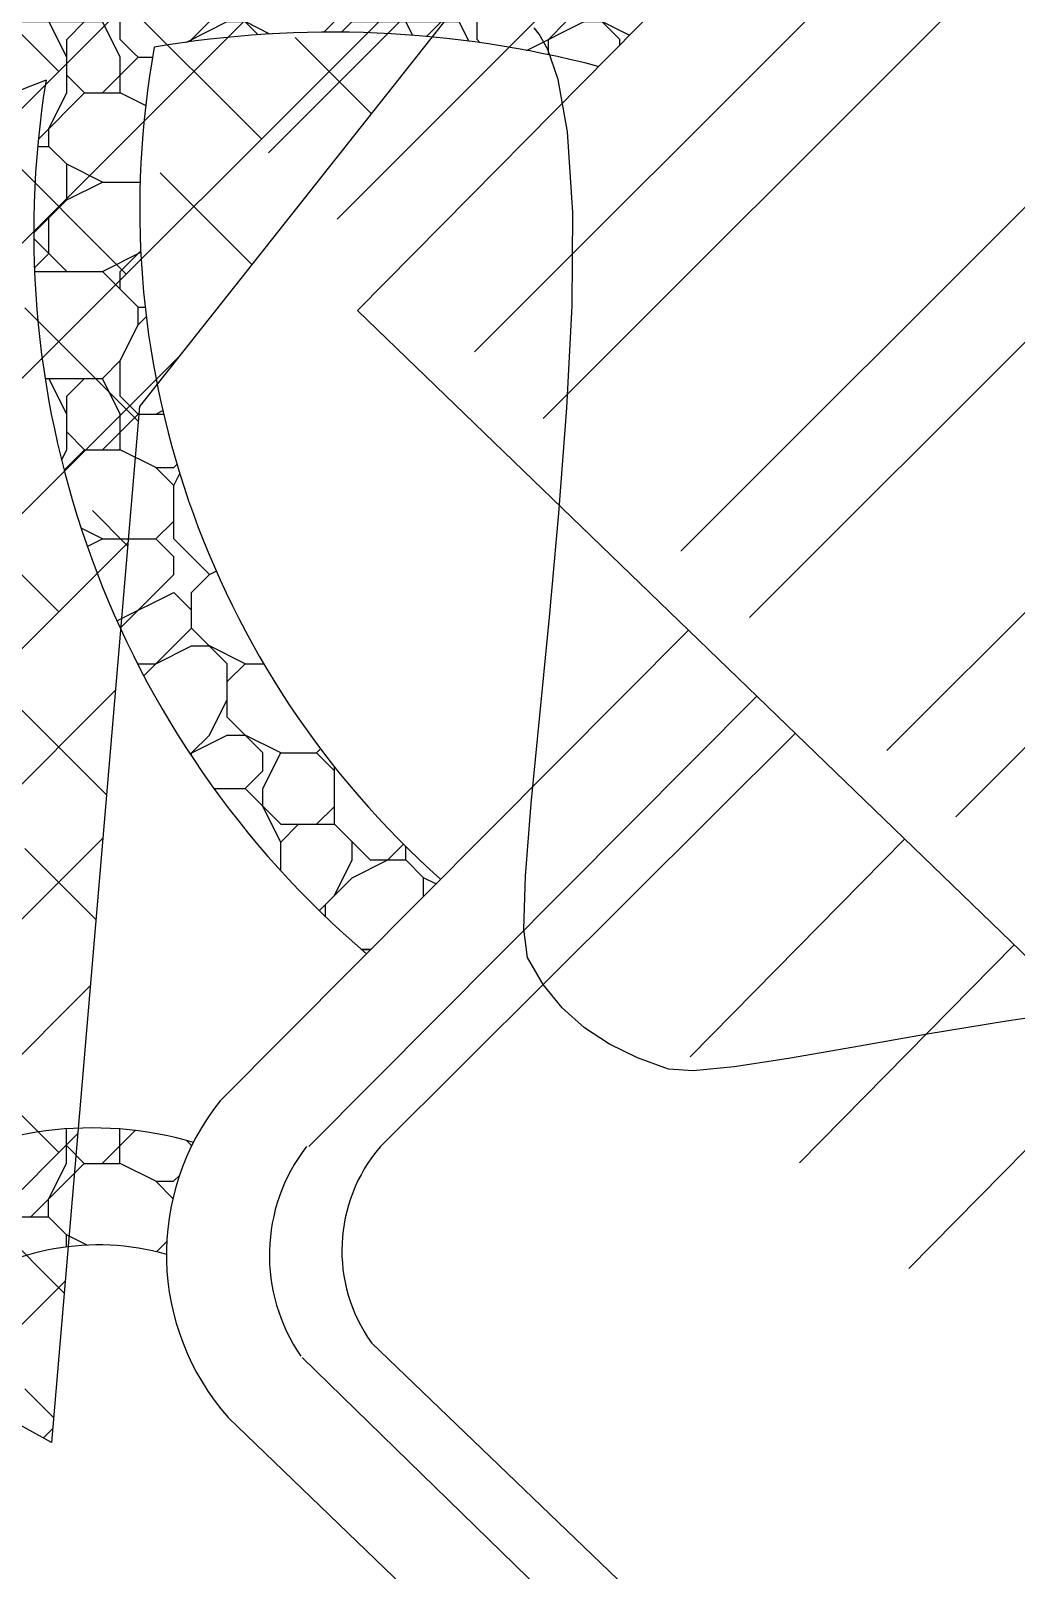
# Model space of a CAD drawing. Header units: millimetres. Extents: x 648844 to 649530, y 1246379 to 1246752.
# Drawn here: x 649131.36 to 649150.69, y 1246536.48 to 1246566.69 of the extents above; entities that cross this region are included whole.
import ezdxf

# ---------------------------------------------------------------- set-up
doc = ezdxf.new("R2010")
doc.units = ezdxf.units.MM
doc.header["$LTSCALE"] = 20
doc.header["$MEASUREMENT"] = 0
doc.layers.get('0').update_dxf_attribs({"linetype": 'CONTINUOUS'})
doc.layers.add('acera', color=8, linetype='CONTINUOUS')
doc.layers.add('CONT-MNR2', color=9, linetype='CONTINUOUS')
pattern_1 = [(0, (2687.656, -252.1344), (7, 7), [2.1, -2.45, 0.35, -2.1]), (0, (2690.456, -250.7344), (7, 7), [0.35, -1.75, 1.4, -3.5]), (0, (2691.506, -250.3844), (7, 7), [0.35, -6.65]), (0, (2688.356, -250.0344), (7, 7), [1.4, -5.6]), (0, (2687.656, -249.3344), (7, 7), [0.7, -6.3]), (0, (2692.556, -248.6344), (7, 7), [0.7, -0.35, 0.35, -5.6]), (0, (2689.756, -248.2844), (7, 7), [1.05, -5.95]), (0, (2688.006, -247.5844), (7, 7), [0.7, -6.3]), (0, (2690.806, -246.8844), (7, 7), [0.35, -2.1, 1.05, -3.5]), (0, (2689.406, -246.5344), (7, 7), [0.7, -6.3]), (0, (2691.856, -246.1844), (7, 7), [0.7, -6.3]), (0, (2690.456, -245.8344), (7, 7), [0.7, -6.3]), (0, (2693.256, -245.4844), (7, 7), [0.7, -6.3]), (90, (2687.306, -252.1344), (-7, 7), [1.4, -0.35, 0.7, -2.8, 1.4, -0.35]), (90, (2687.656, -247.5844), (-7, 7), [0.35, -6.65]), (90, (2688.706, -249.6844), (-7, 7), [0.7, -1.4, 0.35, -4.55]), (90, (2689.056, -248.6344), (-7, 7), [0.7, -1.4, 1.05, -3.85]), (90, (2690.106, -250.3844), (-7, 7), [0.35, -3.5, 0.7, -0.35, 0.7, -1.4]), (90, (2690.456, -251.0844), (-7, 7), [0.35, -6.65]), (90, (2691.156, -248.9844), (-7, 7), [0.35, -0.35, 1.05, -5.25]), (90, (2691.506, -250.0344), (-7, 7), [0.7, -2.8, 0.35, -0.35, 0.35, -2.45]), (90, (2692.206, -251.7844), (-7, 7), [1.05, -5.95]), (90, (2692.906, -246.5344), (-7, 7), [0.35, -0.35, 0.35, -5.95]), (90, (2693.256, -248.2844), (-7, 7), [1.05, -5.95]), (90, (2694.131, -248.8094), (-7, 7), [0.35, -6.65]), (45, (2689.756, -252.1344), (8e-16, 7), [0.49497, -9.404524937]), (45, (2689.056, -245.4844), (8e-16, 7), [0.49497, -1.48491, 1.48491, -6.434704937]), (45, (2689.756, -246.5344), (8e-16, 7), [0.98994, -2.4748738, 0.49497, -5.939711137]), (45, (2691.156, -246.8844), (8e-16, 7), [0.98994, -3.464825, 0.49497, -4.949759937]), (45, (2688.356, -250.0344), (8e-16, 7), [0.49497, -9.404524937]), (45, (2690.106, -250.0344), (8e-16, 7), [1.484924, -8.414570937]), (45, (2691.506, -249.3344), (8e-16, 7), [0.49497, -2.969848, 0.49497, -5.939706937]), (45, (2692.556, -248.6344), (8e-16, 7), [0.98994, -8.909554937]), (45, (2693.956, -248.6344), (8e-16, 7), [0.98994, -8.909554937]), (45, (2693.956, -250.7344), (8e-16, 7), [0.49497, -9.404524937]), (45, (2693.256, -247.2344), (8e-16, 7), [0.49497, -9.404524937]), (45, (2692.556, -246.1844), (8e-16, 7), [0.49497, -9.404524937]), (45, (2693.956, -245.4844), (8e-16, 7), [0.49497, -9.404524937]), (45, (2687.306, -245.4844), (8e-16, 7), [0.49497, -9.404524937]), (45, (2690.806, -248.2844), (8e-16, 7), [0.49497, -9.404524937]), (45, (2691.506, -245.4844), (8e-16, 7), [0.49497, -3.464825, 0.49497, -5.444729937]), (45, (2688.356, -249.3344), (8e-16, 7), [0.98994, -8.909554937]), (45, (2688.356, -247.5844), (8e-16, 7), [1.48491, -8.414584937]), (135, (2687.656, -249.3344), (-7, 8e-16), [0.74249, -9.157004937]), (135, (2691.506, -249.6844), (-7, 8e-16), [0.49497, -9.404524937]), (135, (2693.606, -248.6344), (-7, 8e-16), [0.49497, -9.404524937]), (135, (2691.156, -247.2344), (-7, 8e-16), [0.49497, -9.404524937]), (135, (2691.506, -246.1844), (-7, 8e-16), [0.49497, -9.404524937]), (135, (2690.456, -245.8344), (-7, 8e-16), [0.49497, -9.404524937]), (135, (2691.856, -246.1844), (-7, 8e-16), [0.49497, -9.404524937]), (135, (2687.656, -250.3844), (-7, 8e-16), [0.49497, -9.404524937]), (135, (2689.056, -247.9344), (-7, 8e-16), [0.49497, -9.404524937]), (135, (2689.056, -250.0344), (-7, 8e-16), [0.98994, -8.909554937]), (135, (2690.456, -250.7344), (-7, 8e-16), [0.98994, -8.909554937]), (135, (2693.256, -246.8844), (-7, 8e-16), [0.98994, -8.909554937]), (135, (2691.156, -248.6344), (-7, 8e-16), [0.49497, -9.404524937]), (135, (2692.206, -250.7344), (-7, 8e-16), [0.98994, -5.939696, 0.49497, -2.474888937]), (135, (2688.006, -247.5844), (-7, 8e-16), [0.98994, -1.9798989, 0.98994, -5.939716037]), (135, (2687.306, -251.4344), (-7, 8e-16), [0.9898, -2.4752, 0.9898, -2.4752, 0.4949, -2.474594937]), (26.56505118, (2689.7562, -250.0344), (7, 4e-10), [1.5652, -0.7826, 0.7826, -12.522075839]), (26.56505118, (2690.8062, -245.8344), (7, 4e-10), [1.5652, -14.08727584]), (26.56505118, (2690.8062, -250.7344), (7, 4e-10), [0.7826, -14.86987584]), (26.56505118, (2687.6562, -250.3844), (7, 4e-10), [0.7826, -14.86987584]), (26.56505118, (2689.0562, -248.6344), (7, 4e-10), [0.7826, -14.86987584]), (26.56505118, (2687.6562, -247.9344), (7, 4e-10), [0.7826, -14.86987584]), (63.43494882, (2688.7062, -247.2344), (4e-10, 7), [0.7826, -14.86987584]), (63.43494882, (2691.1562, -247.2344), (4e-10, 7), [0.7826, -14.86987584]), (63.43494882, (2691.8562, -252.1344), (4e-10, 7), [0.7826, -14.86987584]), (63.43494882, (2687.3062, -248.2844), (4e-10, 7), [0.7826, -14.86987584]), (63.43494882, (2690.1062, -251.7844), (4e-10, 7), [0.7826, -5.4782, 0.7826, -8.609075839]), (116.56505118, (2689.0562, -245.8344), (-4e-10, 7), [0.7826, -14.86987584]), (116.56505118, (2693.2562, -247.2344), (-4e-10, 7), [0.7826, -14.86987584]), (116.56505118, (2690.1062, -245.8344), (-4e-10, 7), [0.7826, -14.86987584]), (116.56505118, (2687.3062, -249.6844), (-4e-10, 7), [0.7826, -14.86987584]), (153.43494882, (2692.5562, -250.7344), (-7, 4e-10), [0.7826, -14.86987584]), (153.43494882, (2693.9562, -248.9844), (-7, 4e-10), [0.7826, -14.86987584]), (153.43494882, (2689.7562, -248.2844), (-7, 4e-10), [0.7826, -14.86987584]), (153.43494882, (2690.8062, -246.8844), (-7, 4e-10), [0.7826, -14.86987584]), (153.43494882, (2693.2562, -245.4844), (-7, 4e-10), [0.7826, -14.86987584]), (153.43494882, (2688.3562, -252.1344), (-7, 4e-10), [1.1739, -14.47857584])]

# ---------------------------------------------------------------- blocks, each defined once
blk = doc.blocks.new('*U3728')
at = {"layer": 'CONT-MNR2', "elevation": 34, "flags": 128}
blk.add_lwpolyline([(646464.799, 1246799.626), (646463.19, 1246799.391), (646461.639, 1246799.134), (646460.197, 1246798.882), (646458.917, 1246798.661), (646457.85, 1246798.497), (646457.046, 1246798.419), (646456.558, 1246798.451), (646455.955, 1246798.669), (646455.405, 1246798.937), (646454.91, 1246799.263), (646454.474, 1246799.652), (646454.101, 1246800.109), (646453.794, 1246800.64), (646453.72, 1246801.197), (646453.754, 1246802.235), (646453.868, 1246803.662), (646454.034, 1246805.387), (646454.224, 1246807.318), (646454.412, 1246809.362), (646454.569, 1246811.429), (646454.668, 1246813.426), (646454.681, 1246815.262), (646454.58, 1246816.844), (646454.399, 1246817.866), (646454.196, 1246818.459), (646454.024, 1246818.761), (646453.927, 1246818.882)], dxfattribs=at)

msp = doc.modelspace()

# ---------------------------------------------------------------- hatches: boundary and pattern name
h = msp.add_hatch()
h.set_pattern_fill('ANSI38', color=3, scale=15, style=0)
h.set_pattern_definition([(45, (-526.4316, -3378.3679), (-1.3258252147, 1.3258252147), []), (135, (-526.4316, -3378.3679), (-3.9774756442, 1.3258252147), [4.6875, -2.8125])])
h.paths.add_polyline_path([(649074.645, 1246583.564), (649094.243, 1246613.456), (649153.413, 1246584.501), (649133.486, 1246559.317), (649131.764, 1246538.992), (649068.283, 1246574.182)])
h.paths.add_polyline_path([(649079.063, 1246573.737), (649108.559, 1246573.737), (649108.559, 1246579.229), (649079.063, 1246579.229)], flags=24)
h = msp.add_hatch()
h.set_pattern_fill('ANSI32', color=6, scale=15, style=0)
h.set_pattern_definition([(45, (-529.555, -3373.943), (-3.977475644, 3.977475644), []), (45, (-526.9034, -3373.943), (-3.977475644, 3.977475644), [])])
h.paths.add_polyline_path([(649171.327, 1246573.472), (649160.805, 1246576.08), (649152.677, 1246583.909), (649134.641, 1246565.627), (649160.21, 1246540.921), (649192.576, 1246532.896), (649226.748, 1246542.762), (649219.331, 1246567.384), (649208.487, 1246564.259), (649197.963, 1246566.868), (649200.742, 1246577.48), (649174.313, 1246584.402)])
h.paths.add_polyline_path([(649166.484, 1246552.692), (649195.989, 1246552.692), (649195.989, 1246558.209), (649166.484, 1246558.209)], flags=24)
h = msp.add_hatch()
h.set_pattern_fill('ANSI31', color=2, scale=20, style=0)
h.set_pattern_definition([(45, (-526.4316, -3378.368), (-1.767766953, 1.767766953), [])])
edge = h.paths.add_edge_path()
edge.add_line((649057.852, 1246574.732), (649143.484, 1246525.396))
edge.add_line((649021.465, 1246521.521), (649057.852, 1246574.732))
edge.add_line((649021.465, 1246521.521), (649126.013, 1246470.828))
edge.add_line((649143.484, 1246525.396), (649148.028, 1246486.904))
h.paths.add_polyline_path([(649085.833, 1246502.103), (649115.307, 1246502.103), (649115.307, 1246507.529), (649085.833, 1246507.529)], flags=24)
at = {"layer": 'acera'}
h = msp.add_hatch(dxfattribs=at)
h.set_pattern_fill('PETRA11', color=254, scale=7, style=0, pattern_type=2)
h.set_pattern_definition(pattern_1)
h.paths.add_polyline_path([(649133.202, 1246568.201), (649131.042, 1246567.676, -0.000381), (649131.05, 1246567.644), (649131.656, 1246565.721), (649133.779, 1246566.367, -0.10675), (649142.489, 1246565.991), (649144.036, 1246567.559, 0.139518)])
h = msp.add_hatch(dxfattribs=at)
h.set_pattern_fill('PETRA11', color=254, scale=7, style=0, pattern_type=2)
h.set_pattern_definition(pattern_1)
h.paths.add_polyline_path([(649131.656, 1246565.721), (649131.05, 1246567.644, 0.138656), (649125.675, 1246564.076), (649124.053, 1246561.628, 0.119245), (649122.817, 1246556.19), (649124.879, 1246555.216, -0.336679)])
h = msp.add_hatch(dxfattribs=at)
h.set_pattern_fill('PETRA11', color=254, scale=7, style=0, pattern_type=2)
h.set_pattern_definition(pattern_1)
h.paths.add_polyline_path([(649133.779, 1246566.367), (649131.656, 1246565.721, 0.260072), (649137.84, 1246548.666), (649138.027, 1246548.666), (649139.396, 1246550.042, -0.261585)])

# ---------------------------------------------------------------- linework, layer by layer
for p, q in [((649137.764, 1246561.202), (649155.8, 1246579.483)), ((649163.333, 1246536.496), (649137.764, 1246561.202))]:
    msp.add_line(p, q)
at = {"color": 7}
for p, q in [((649144.267, 1246554.939), (649135.074, 1246545.697)), ((649164.482, 1246511.274), (649135.228, 1246539.482))]:
    msp.add_line(p, q, dxfattribs=at)
at = {"color": 2}
for p, q in [((649145.6, 1246553.637), (649136.808, 1246544.795)), ((649165.792, 1246512.297), (649136.68, 1246540.658))]:
    msp.add_line(p, q, dxfattribs=at)
at = {"color": 93}
for p, q in [((649146.353, 1246552.903), (649138.208, 1246544.789)), ((649168.319, 1246511.9), (649138.039, 1246540.944))]:
    msp.add_line(p, q, dxfattribs=at)
at = {"color": 7}
msp.add_lwpolyline([(649074.645, 1246583.564), (649094.243, 1246613.456), (649153.413, 1246584.501), (649133.486, 1246559.317), (649131.764, 1246538.992), (649068.283, 1246574.182), (649074.645, 1246583.564)], dxfattribs=at)
at = {"layer": 'acera'}
for p, q in [((649148.5, 1246550.828), (649144.289, 1246546.555)), ((649150.647, 1246548.754), (649146.436, 1246544.48)), ((649152.795, 1246546.679), (649148.583, 1246542.405))]:
    msp.add_line(p, q, dxfattribs=at)
at = {"layer": 'acera', "color": 254, "true_color": 0xffe8d1}
msp.add_line((649137.84, 1246548.666), (649138.027, 1246548.666), dxfattribs=at)
at = {"layer": 'acera', "color": 254}
for p, q in [((649132.056, 1246544.466), (649132.056, 1246545.145)), ((649132.756, 1246544.466), (649133.404, 1246545.113)), ((649133.106, 1246544.466), (649133.106, 1246545.143)), ((649134.506, 1246544.816), (649134.401, 1246544.921)), ((649132.406, 1246544.466), (649132.056, 1246544.816)), ((649134.506, 1246544.799), (649134.506, 1246544.816)), ((649131.356, 1246543.416), (649132.406, 1246544.466)), ((649131.706, 1246543.765), (649132.056, 1246544.465)), ((649132.406, 1246544.466), (649133.106, 1246544.466)), ((649133.807, 1246544.115), (649133.107, 1246544.465)), ((649133.806, 1246544.116), (649134.156, 1246544.116)), ((649134.143, 1246543.778), (649133.806, 1246544.116)), ((649134.156, 1246544.116), (649134.273, 1246544.232)), ((649131.706, 1246543.416), (649131.706, 1246543.766)), ((649131.006, 1246543.416), (649131.706, 1246543.416)), ((649132.056, 1246543.066), (649131.706, 1246543.416)), ((649132.056, 1246542.827), (649132.056, 1246543.066)), ((649132.463, 1246542.862), (649132.057, 1246543.065)), ((649133.823, 1246542.732), (649134.024, 1246542.933))]:
    msp.add_line(p, q, dxfattribs=at)
for centre, radius, start, end in [((649137.263, 1246546.014), 20.65, 75.3393, 99.7123), ((649151.122, 1246563.206), 17.629, 169.6698, 228.3068), ((649135.183, 1246556.007), 10.334, 109.9582, 184.3875), ((649150.033, 1246562.736), 18.619, 170.7754, 229.4966), ((649132.562, 1246538.07), 7.093, 73.7551, 168.2698), ((649132.68, 1246537.965), 4.902, 74.1753, 178.5378)]:
    msp.add_arc(centre, radius, start, end, dxfattribs=at)
at = {"layer": 'acera', "color": 7}
msp.add_arc((649138.848, 1246542.681), 4.831, 141.3716, 221.4707, dxfattribs=at)
at = {"layer": 'acera', "color": 2}
msp.add_arc((649139.525, 1246542.665), 3.488, 142.3662, 214.6545, dxfattribs=at)
at = {"layer": 'acera', "color": 93}
msp.add_arc((649140.588, 1246542.758), 3.129, 139.5283, 215.4402, dxfattribs=at)

# ---------------------------------------------------------------- block references
at = {"layer": 'CONT-MNR2'}
msp.add_blockref('*U3728', (2687.306, -252.134), dxfattribs=at)

doc.saveas('drawing.dxf')
